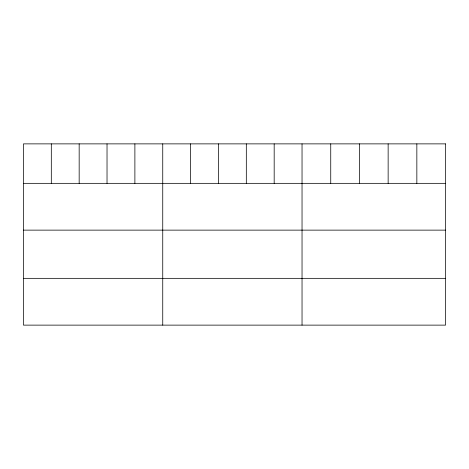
<?xml version="1.0" encoding="UTF-8"?>
<svg xmlns="http://www.w3.org/2000/svg" width="469" height="469" viewBox="0 0 469 469"><rect width="100%" height="100%" fill="white"/><g stroke="black" fill="none" stroke-linecap="round" stroke-linejoin="round"><path stroke-width="0.7" d="M23.45 183.338L445.55 183.338M23.45 230.132L445.55 230.132M23.45 278.34L445.55 278.34M416.847 143.872L416.847 183.338M388.144 143.872L388.144 183.338M359.442 143.872L359.442 183.338M330.739 143.872L330.739 183.338M302.036 143.872L302.036 325.128M274.177 143.872L274.177 183.338M246.319 143.872L246.319 183.338M218.46 143.872L218.46 183.338M190.602 143.872L190.602 183.338M162.743 143.872L162.743 325.128M134.884 143.872L134.884 183.338M107.026 143.872L107.026 183.338M79.167 143.872L79.167 183.338M51.309 143.872L51.309 183.338M445.55 143.872L23.45 143.872L23.45 325.128L445.55 325.128L445.55 143.872"/></g></svg>
